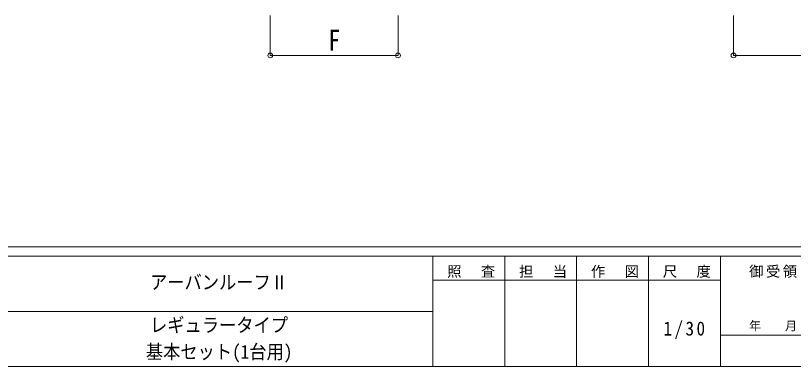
# Model space of a CAD drawing. Units: millimetres, scale not verified. Extents: x -14420 to 2444, y -5820 to 5820.
# Drawn here: x -5898 to -1029, y -5820 to -3621 of the extents above; entities that cross this region are included whole.
import ezdxf
from ezdxf.enums import TextEntityAlignment as Align

# ---------------------------------------------------------------- set-up
doc = ezdxf.new("R2010")
doc.units = ezdxf.units.MM
doc.header["$LTSCALE"] = 30
doc.header["$PDMODE"] = 32
doc.header["$PDSIZE"] = 30
doc.layers.add('0-6_OTH_LINE', color=6, linetype='Continuous', lineweight=9)
doc.layers.add('F-0_240', color=7, linetype='Continuous', lineweight=9)
doc.styles.add('ＭＳ ゴシック', font='')
doc.styles.get('ＭＳ ゴシック').set_extended_font_data('MS Gothic')

msp = doc.modelspace()

# ---------------------------------------------------------------- linework, layer by layer
at = {"layer": '0-6_OTH_LINE'}
for p, q in [((-4304.38, -3871.4), (-4304.38, -3621.42)), ((-3504.38, -3871.4), (-3504.38, -3621.42)), ((-1404.38, -3871.4), (-1404.38, -3621.42)), ((-4304.38, -3871.4), (-3504.38, -3871.4)), ((-1404.38, -3871.4), (-604.38, -3871.4))]:
    msp.add_line(p, q, dxfattribs=at)
for p in [(-4304.38, -3871.4), (-3504.38, -3871.4), (-1404.38, -3871.4)]:
    msp.add_point(p, dxfattribs=at)
at = {"layer": 'F-0_240', "color": 5}
for p, q in [((-14419.99, -5070), (2020.01, -5070)), ((-14419.99, -5130), (-646.75, -5130)), ((-3286.75, -5130), (-3286.75, -5820)), ((-2836.75, -5130), (-2836.75, -5820)), ((-2386.75, -5130), (-2386.75, -5820)), ((-1936.75, -5130), (-1936.75, -5820)), ((-1486.75, -5130), (-1486.75, -5820)), ((-3286.75, -5280), (-1486.75, -5280)), ((-9436.75, -5475), (-3286.75, -5475)), ((-1486.75, -5625), (-646.75, -5625)), ((-14419.99, -5820), (2020.01, -5820))]:
    msp.add_line(p, q, dxfattribs=at)

# ---------------------------------------------------------------- texts
at = {"layer": '0-6_OTH_LINE', "color": 7, "style": 'ＭＳ ゴシック', "width": 0.85}
msp.add_text('F', height=132, dxfattribs=at).set_placement((-3941.88, -3881.4), align=Align.BOTTOM_LEFT)
at = {"layer": 'F-0_240', "style": 'ＭＳ ゴシック', "width": 0.9}
for s, p in [('アーバンルーフⅡ', (-5056.75, -5362.5)), ('レギュラータイプ', (-5056.75, -5630.88)), ('基本セット(1台用)', (-5083, -5798.5))]:
    msp.add_text(s, height=87.98, dxfattribs=at).set_placement(p, align=Align.BOTTOM_LEFT)
at = {"layer": 'F-0_240', "style": 'ＭＳ ゴシック'}
msp.add_text('年\u3000\u3000月\u3000\u3000日', height=54.99, dxfattribs=at).set_placement((-1306.75, -5610), align=Align.BOTTOM_LEFT)
at = {"layer": 'F-0_240', "attachment_point": 7, "style": 'ＭＳ ゴシック'}
for s, insert, char_height in [('\\T1.17;照\u3000査', (-3196.75, -5265), 65.98), ('\\T1.17;担\u3000当', (-2746.75, -5265), 65.98), ('\\T1.17;作\u3000図', (-2296.75, -5265), 65.98), ('\\T1.17;尺\u3000度', (-1846.74, -5265), 65.98), ('\\T1.17;御受領印', (-1306.75, -5265), 65.98), ('\\T1.28;\\W0.9;1/30', (-1843, -5647.5), 87.98)]:
    msp.add_mtext(s, dxfattribs=dict(at, insert=insert, char_height=char_height))

doc.saveas('drawing.dxf')
